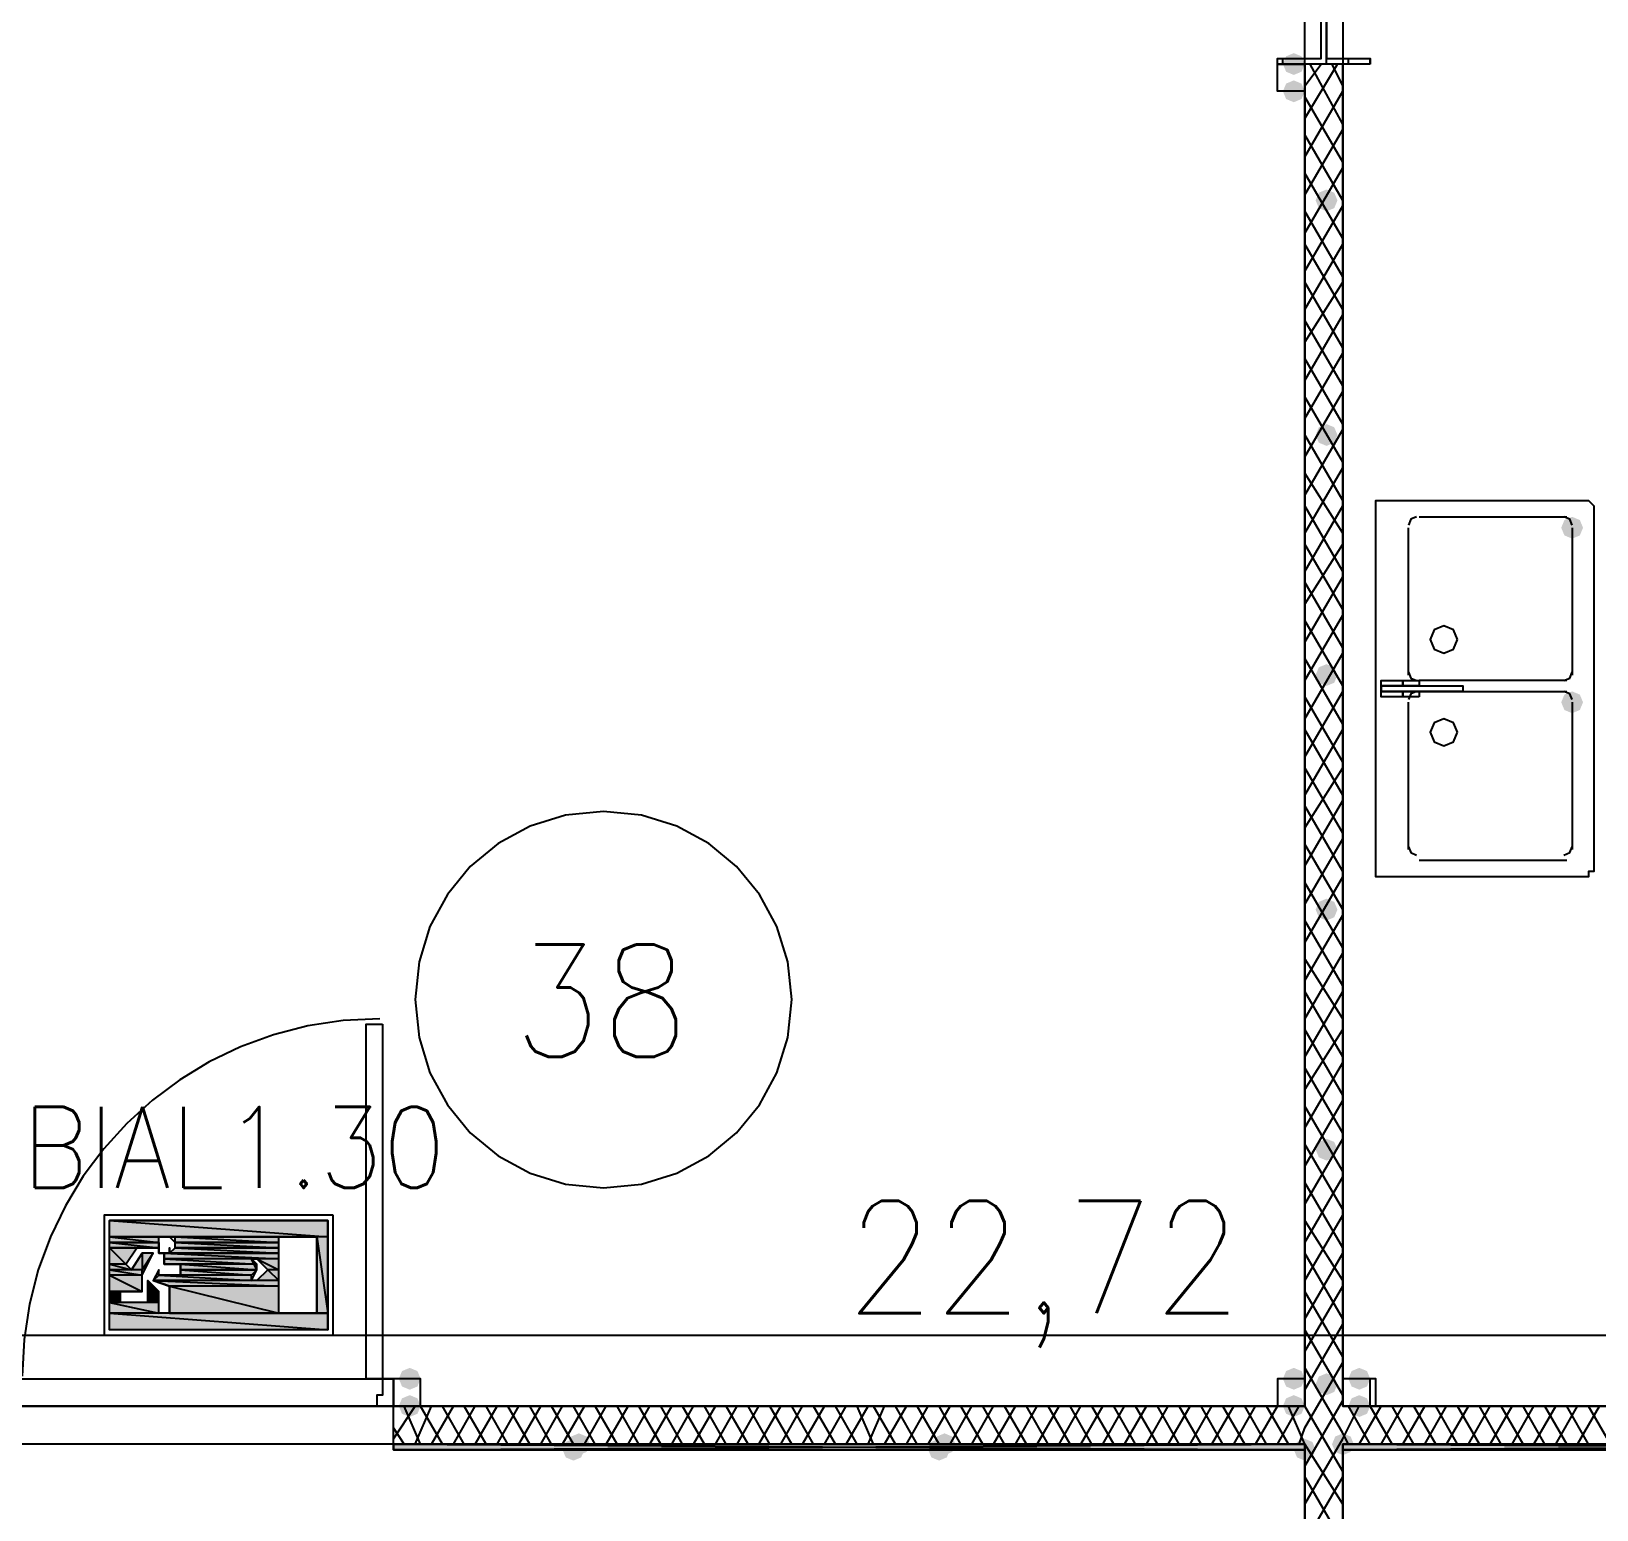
# Model space of a CAD drawing. Header units: millimetres. Extents: x 0 to 420, y 0 to 297.
# Drawn here: x 158.57 to 170.71, y 175.47 to 186.94 of the extents above; entities that cross this region are included whole.
import ezdxf

# ---------------------------------------------------------------- set-up
doc = ezdxf.new("R2010")
doc.units = ezdxf.units.MM
doc.layers.get('0').update_dxf_attribs({"linetype": 'CONTINUOUS'})
doc.styles.get("Standard").update_dxf_attribs({"font": 'STANDARD'})

msp = doc.modelspace()

# ---------------------------------------------------------------- hatches: boundary and pattern name
at = {"true_color": 0x000007}
for points in [[(168.444333, 186.69), (168.419463, 186.630204), (168.359667, 186.605333), (168.299871, 186.630204), (168.275, 186.69), (168.299871, 186.749796), (168.359667, 186.774667), (168.419462, 186.749796)], [(168.444333, 186.478333), (168.419463, 186.418537), (168.359667, 186.393667), (168.299871, 186.418537), (168.275, 186.478333), (168.299871, 186.538129), (168.359667, 186.563), (168.419462, 186.538129)], [(168.698333, 185.631667), (168.673463, 185.571871), (168.613667, 185.547), (168.553871, 185.571871), (168.529, 185.631667), (168.553871, 185.691462), (168.613667, 185.716333), (168.673462, 185.691463)], [(168.698333, 183.811333), (168.673463, 183.751537), (168.613667, 183.726667), (168.553871, 183.751537), (168.529, 183.811333), (168.553871, 183.871129), (168.613667, 183.896), (168.673462, 183.871129)], [(170.603333, 183.091667), (170.578463, 183.031871), (170.518667, 183.007), (170.458871, 183.031871), (170.434, 183.091667), (170.458871, 183.151462), (170.518667, 183.176333), (170.578462, 183.151463)], [(168.698333, 181.948667), (168.673463, 181.888871), (168.613667, 181.864), (168.553871, 181.888871), (168.529, 181.948667), (168.553871, 182.008462), (168.613667, 182.033333), (168.673462, 182.008463)], [(170.603333, 181.737), (170.578463, 181.677204), (170.518667, 181.652333), (170.458871, 181.677204), (170.434, 181.737), (170.458871, 181.796796), (170.518667, 181.821667), (170.578462, 181.796796)], [(168.698333, 180.128333), (168.673463, 180.068537), (168.613667, 180.043667), (168.553871, 180.068537), (168.529, 180.128333), (168.553871, 180.188129), (168.613667, 180.213), (168.673462, 180.188129)], [(168.698333, 178.265667), (168.673463, 178.205871), (168.613667, 178.181), (168.553871, 178.205871), (168.529, 178.265667), (168.553871, 178.325462), (168.613667, 178.350333), (168.673462, 178.325463)], [(161.586333, 176.487667), (161.561463, 176.427871), (161.501667, 176.403), (161.441871, 176.427871), (161.417, 176.487667), (161.441871, 176.547462), (161.501667, 176.572333), (161.561462, 176.547463)], [(168.444333, 176.487667), (168.419463, 176.427871), (168.359667, 176.403), (168.299871, 176.427871), (168.275, 176.487667), (168.299871, 176.547462), (168.359667, 176.572333), (168.419462, 176.547463)], [(168.952333, 176.487667), (168.927462, 176.427871), (168.867667, 176.403), (168.807871, 176.427871), (168.783, 176.487667), (168.807871, 176.547462), (168.867667, 176.572333), (168.927462, 176.547463)], [(168.698333, 176.445333), (168.673463, 176.385537), (168.613667, 176.360667), (168.553871, 176.385537), (168.529, 176.445333), (168.553871, 176.505129), (168.613667, 176.53), (168.673462, 176.505129)], [(161.586333, 176.276), (161.561463, 176.216204), (161.501667, 176.191333), (161.441871, 176.216204), (161.417, 176.276), (161.441871, 176.335796), (161.501667, 176.360667), (161.561462, 176.335796)], [(168.444333, 176.276), (168.419463, 176.216204), (168.359667, 176.191333), (168.299871, 176.216204), (168.275, 176.276), (168.299871, 176.335796), (168.359667, 176.360667), (168.419462, 176.335796)], [(168.952333, 176.276), (168.927462, 176.216204), (168.867667, 176.191333), (168.807871, 176.216204), (168.783, 176.276), (168.807871, 176.335796), (168.867667, 176.360667), (168.927462, 176.335796)]]:
    msp.add_hatch(color=0, dxfattribs=at).paths.add_polyline_path(points, flags=0)
at = {"true_color": 0x000052}
h = msp.add_hatch(color=0, dxfattribs=at)
h.paths.add_polyline_path([(160.866667, 177.715333), (159.173333, 177.715333), (160.866667, 177.588333)], flags=0)
h.paths.add_polyline_path([(159.173333, 177.715333), (160.866667, 177.588333), (159.173333, 177.588333)], flags=0)
h = msp.add_hatch(color=0, dxfattribs=at)
h.paths.add_polyline_path([(159.173333, 177.588333), (160.485667, 177.588333)], flags=0)
h.paths.add_polyline_path([(160.485667, 177.588333), (159.173333, 177.588333)], flags=0)
h = msp.add_hatch(color=0, dxfattribs=at)
h.paths.add_polyline_path([(159.554333, 177.588333), (159.173333, 177.588333)], flags=0)
h.paths.add_polyline_path([(159.554333, 177.588333), (159.173333, 177.588333), (159.596667, 177.588333)], flags=0)
h = msp.add_hatch(color=0, dxfattribs=at)
h.paths.add_polyline_path([(159.554333, 177.588333), (159.173333, 177.588333), (159.554333, 177.546)], flags=0)
h.paths.add_polyline_path([(159.173333, 177.588333), (159.554333, 177.546), (159.173333, 177.546)], flags=0)
h = msp.add_hatch(color=0, dxfattribs=at)
h.paths.add_polyline_path([(159.173333, 177.546), (159.554333, 177.546)], flags=0)
h.paths.add_polyline_path([(159.554333, 177.546), (159.173333, 177.546)], flags=0)
h = msp.add_hatch(color=0, dxfattribs=at)
h.paths.add_polyline_path([(159.173333, 177.546), (159.554333, 177.546)], flags=0)
h.paths.add_polyline_path([(159.554333, 177.546), (159.173333, 177.546)], flags=0)
h = msp.add_hatch(color=0, dxfattribs=at)
h.paths.add_polyline_path([(159.554333, 177.546), (159.173333, 177.546), (159.554333, 177.503667)], flags=0)
h.paths.add_polyline_path([(159.173333, 177.546), (159.554333, 177.503667), (159.173333, 177.503667)], flags=0)
for points in [[(159.596667, 177.588333), (159.554333, 177.588333)], [(159.554333, 177.546), (159.554333, 177.503667)], [(159.554333, 177.461333), (159.596667, 177.461333)], [(159.596667, 177.461333), (159.639, 177.461333)], [(159.469667, 177.249667), (159.512, 177.207333), (159.469667, 177.207333)]]:
    msp.add_hatch(color=0, dxfattribs=at).paths.add_polyline_path(points, flags=0)
h = msp.add_hatch(color=0, dxfattribs=at)
h.paths.add_polyline_path([(159.596667, 177.588333), (160.485667, 177.588333)], flags=0)
h.paths.add_polyline_path([(160.485667, 177.588333), (159.596667, 177.588333)], flags=0)
h = msp.add_hatch(color=0, dxfattribs=at)
h.paths.add_polyline_path([(160.485667, 177.588333), (159.596667, 177.588333)], flags=0)
h.paths.add_polyline_path([(159.596667, 177.588333), (160.485667, 177.588333), (159.639, 177.588333)], flags=0)
h.paths.add_polyline_path([(160.485667, 177.588333), (159.639, 177.588333)], flags=0)
h.paths.add_polyline_path([(159.639, 177.588333), (160.485667, 177.588333)], flags=0)
h = msp.add_hatch(color=0, dxfattribs=at)
h.paths.add_polyline_path([(160.485667, 177.588333), (159.681333, 177.588333), (160.485667, 177.546)], flags=0)
h.paths.add_polyline_path([(159.681333, 177.588333), (160.485667, 177.546), (159.681333, 177.546)], flags=0)
h = msp.add_hatch(color=0, dxfattribs=at)
h.paths.add_polyline_path([(159.681333, 177.546), (160.485667, 177.546)], flags=0)
h.paths.add_polyline_path([(160.485667, 177.546), (159.681333, 177.546)], flags=0)
h = msp.add_hatch(color=0, dxfattribs=at)
h.paths.add_polyline_path([(159.681333, 177.546), (160.485667, 177.546)], flags=0)
h.paths.add_polyline_path([(160.485667, 177.546), (159.681333, 177.546)], flags=0)
h = msp.add_hatch(color=0, dxfattribs=at)
h.paths.add_polyline_path([(159.681333, 177.546), (160.485667, 177.546)], flags=0)
h.paths.add_polyline_path([(160.485667, 177.546), (159.681333, 177.546)], flags=0)
h = msp.add_hatch(color=0, dxfattribs=at)
h.paths.add_polyline_path([(160.485667, 177.546), (159.681333, 177.546), (160.485667, 177.503667)], flags=0)
h.paths.add_polyline_path([(159.681333, 177.546), (160.485667, 177.503667), (159.681333, 177.503667)], flags=0)
h = msp.add_hatch(color=0, dxfattribs=at)
h.paths.add_polyline_path([(160.866667, 177.588333), (160.782, 177.588333), (160.866667, 176.995667)], flags=0)
h.paths.add_polyline_path([(160.782, 177.588333), (160.866667, 176.995667), (160.782, 176.995667)], flags=0)
h = msp.add_hatch(color=0, dxfattribs=at)
h.paths.add_polyline_path([(159.173333, 177.503667), (159.554333, 177.503667)], flags=0)
h.paths.add_polyline_path([(159.554333, 177.503667), (159.173333, 177.503667)], flags=0)
h = msp.add_hatch(color=0, dxfattribs=at)
h.paths.add_polyline_path([(159.385, 177.503667), (159.173333, 177.503667), (159.300333, 177.376667)], flags=0)
h.paths.add_polyline_path([(159.173333, 177.503667), (159.300333, 177.376667), (159.173333, 177.376667)], flags=0)
h = msp.add_hatch(color=0, dxfattribs=at)
h.paths.add_polyline_path([(159.512, 177.461333), (159.427333, 177.461333), (159.427333, 177.334333)], flags=0)
h.paths.add_polyline_path([(159.427333, 177.461333), (159.427333, 177.334333), (159.342667, 177.334333)], flags=0)
h = msp.add_hatch(color=0, dxfattribs=at)
h.paths.add_polyline_path([(159.554333, 177.503667), (159.554333, 177.461333)], flags=0)
h.paths.add_polyline_path([(159.554333, 177.461333), (159.554333, 177.503667)], flags=0)
h.paths.add_polyline_path([(159.554333, 177.461333), (159.554333, 177.503667)], flags=0)
h.paths.add_polyline_path([(159.554333, 177.503667), (159.554333, 177.461333)], flags=0)
h = msp.add_hatch(color=0, dxfattribs=at)
h.paths.add_polyline_path([(159.554333, 177.461333), (159.596667, 177.461333)], flags=0)
h.paths.add_polyline_path([(159.596667, 177.461333), (159.554333, 177.461333)], flags=0)
h = msp.add_hatch(color=0, dxfattribs=at)
h.paths.add_polyline_path([(159.554333, 177.461333), (160.485667, 177.461333)], flags=0)
h.paths.add_polyline_path([(160.485667, 177.461333), (159.554333, 177.461333)], flags=0)
h = msp.add_hatch(color=0, dxfattribs=at)
h.paths.add_polyline_path([(160.485667, 177.461333), (159.596667, 177.461333), (160.485667, 177.419)], flags=0)
h.paths.add_polyline_path([(159.596667, 177.461333), (160.485667, 177.419), (159.596667, 177.419)], flags=0)
h = msp.add_hatch(color=0, dxfattribs=at)
h.paths.add_polyline_path([(160.274, 177.419), (159.596667, 177.419), (160.316333, 177.376667)], flags=0)
h.paths.add_polyline_path([(159.596667, 177.419), (160.316333, 177.376667), (159.596667, 177.376667)], flags=0)
h = msp.add_hatch(color=0, dxfattribs=at)
h.paths.add_polyline_path([(160.485667, 177.503667), (159.681333, 177.503667), (160.485667, 177.461333)], flags=0)
h.paths.add_polyline_path([(159.681333, 177.503667), (160.485667, 177.461333), (159.639, 177.461333)], flags=0)
h = msp.add_hatch(color=0, dxfattribs=at)
h.paths.add_polyline_path([(159.639, 177.503667), (159.639, 177.461333)], flags=0)
h.paths.add_polyline_path([(159.639, 177.461333), (159.639, 177.503667)], flags=0)
h = msp.add_hatch(color=0, dxfattribs=at)
h.paths.add_polyline_path([(159.639, 177.461333), (160.485667, 177.461333)], flags=0)
h.paths.add_polyline_path([(160.485667, 177.461333), (159.639, 177.461333)], flags=0)
h = msp.add_hatch(color=0, dxfattribs=at)
h.paths.add_polyline_path([(159.639, 177.461333), (160.485667, 177.461333)], flags=0)
h.paths.add_polyline_path([(160.485667, 177.461333), (159.639, 177.461333)], flags=0)
h = msp.add_hatch(color=0, dxfattribs=at)
h.paths.add_polyline_path([(159.639, 177.461333), (160.485667, 177.461333)], flags=0)
h.paths.add_polyline_path([(160.485667, 177.461333), (159.639, 177.461333)], flags=0)
h = msp.add_hatch(color=0, dxfattribs=at)
h.paths.add_polyline_path([(159.639, 177.461333), (160.485667, 177.461333)], flags=0)
h.paths.add_polyline_path([(160.485667, 177.461333), (159.639, 177.461333)], flags=0)
h = msp.add_hatch(color=0, dxfattribs=at)
h.paths.add_polyline_path([(159.681333, 177.503667), (160.485667, 177.503667)], flags=0)
h.paths.add_polyline_path([(160.485667, 177.503667), (159.681333, 177.503667)], flags=0)
h = msp.add_hatch(color=0, dxfattribs=at)
h.paths.add_polyline_path([(159.681333, 177.503667), (160.485667, 177.503667)], flags=0)
h.paths.add_polyline_path([(160.485667, 177.503667), (159.681333, 177.503667)], flags=0)
h = msp.add_hatch(color=0, dxfattribs=at)
h.paths.add_polyline_path([(159.681333, 177.503667), (160.485667, 177.503667)], flags=0)
h.paths.add_polyline_path([(160.485667, 177.503667), (159.681333, 177.503667)], flags=0)
h = msp.add_hatch(color=0, dxfattribs=at)
h.paths.add_polyline_path([(159.681333, 177.503667), (160.485667, 177.503667)], flags=0)
h.paths.add_polyline_path([(160.485667, 177.503667), (159.681333, 177.503667)], flags=0)
h = msp.add_hatch(color=0, dxfattribs=at)
h.paths.add_polyline_path([(159.681333, 177.503667), (160.485667, 177.503667)], flags=0)
h.paths.add_polyline_path([(160.485667, 177.503667), (159.681333, 177.503667)], flags=0)
h = msp.add_hatch(color=0, dxfattribs=at)
h.paths.add_polyline_path([(160.485667, 177.419), (160.316333, 177.419), (160.485667, 177.334333)], flags=0)
h.paths.add_polyline_path([(160.316333, 177.419), (160.485667, 177.334333), (160.401, 177.334333)], flags=0)
h = msp.add_hatch(color=0, dxfattribs=at)
h.paths.add_polyline_path([(159.300333, 177.376667), (159.173333, 177.376667), (159.342667, 177.334333)], flags=0)
h.paths.add_polyline_path([(159.173333, 177.376667), (159.342667, 177.334333), (159.173333, 177.334333)], flags=0)
h = msp.add_hatch(color=0, dxfattribs=at)
h.paths.add_polyline_path([(159.427333, 177.334333), (159.173333, 177.334333), (159.427333, 177.292)], flags=0)
h.paths.add_polyline_path([(159.173333, 177.334333), (159.427333, 177.292), (159.173333, 177.292)], flags=0)
h = msp.add_hatch(color=0, dxfattribs=at)
h.paths.add_polyline_path([(159.427333, 177.292), (159.173333, 177.292), (159.427333, 177.165)], flags=0)
h.paths.add_polyline_path([(159.173333, 177.292), (159.427333, 177.165), (159.173333, 177.165)], flags=0)
h = msp.add_hatch(color=0, dxfattribs=at)
h.paths.add_polyline_path([(160.274, 177.292), (159.554333, 177.292), (160.274, 177.249667)], flags=0)
h.paths.add_polyline_path([(159.554333, 177.292), (160.274, 177.249667), (159.512, 177.249667)], flags=0)
h = msp.add_hatch(color=0, dxfattribs=at)
h.paths.add_polyline_path([(160.316333, 177.376667), (159.723667, 177.376667), (160.316333, 177.334333)], flags=0)
h.paths.add_polyline_path([(159.723667, 177.376667), (160.316333, 177.334333), (159.723667, 177.334333)], flags=0)
h = msp.add_hatch(color=0, dxfattribs=at)
h.paths.add_polyline_path([(159.723667, 177.334333), (159.808333, 177.334333)], flags=0)
h.paths.add_polyline_path([(159.808333, 177.334333), (159.723667, 177.334333)], flags=0)
h = msp.add_hatch(color=0, dxfattribs=at)
h.paths.add_polyline_path([(160.316333, 177.334333), (159.723667, 177.334333), (160.274, 177.292)], flags=0)
h.paths.add_polyline_path([(159.723667, 177.334333), (160.274, 177.292), (159.723667, 177.292)], flags=0)
h = msp.add_hatch(color=0, dxfattribs=at)
h.paths.add_polyline_path([(160.485667, 177.334333), (160.401, 177.334333), (160.485667, 177.249667)], flags=0)
h.paths.add_polyline_path([(160.401, 177.334333), (160.485667, 177.249667), (160.316333, 177.249667)], flags=0)
h = msp.add_hatch(color=0, dxfattribs=at)
h.paths.add_polyline_path([(159.512, 177.207333), (159.469667, 177.207333), (159.554333, 177.165)], flags=0)
h.paths.add_polyline_path([(159.469667, 177.207333), (159.554333, 177.165), (159.469667, 177.165)], flags=0)
h = msp.add_hatch(color=0, dxfattribs=at)
h.paths.add_polyline_path([(160.485667, 177.249667), (159.512, 177.249667), (160.485667, 177.207333)], flags=0)
h.paths.add_polyline_path([(159.512, 177.249667), (160.485667, 177.207333), (159.639, 177.207333)], flags=0)
h = msp.add_hatch(color=0, dxfattribs=at)
h.paths.add_polyline_path([(160.485667, 177.207333), (159.639, 177.207333), (160.485667, 176.995667)], flags=0)
h.paths.add_polyline_path([(159.639, 177.207333), (160.485667, 176.995667), (159.639, 176.995667)], flags=0)
h = msp.add_hatch(color=0, dxfattribs=at)
h.paths.add_polyline_path([(159.258, 177.165), (159.173333, 177.165), (159.258, 177.080333)], flags=0)
h.paths.add_polyline_path([(159.173333, 177.165), (159.258, 177.080333), (159.173333, 177.080333)], flags=0)
h = msp.add_hatch(color=0, dxfattribs=at)
h.paths.add_polyline_path([(159.554333, 177.080333), (159.173333, 177.080333), (159.554333, 176.995667)], flags=0)
h.paths.add_polyline_path([(159.173333, 177.080333), (159.554333, 176.995667), (159.173333, 176.995667)], flags=0)
h = msp.add_hatch(color=0, dxfattribs=at)
h.paths.add_polyline_path([(159.554333, 177.165), (159.469667, 177.165), (159.554333, 177.080333)], flags=0)
h.paths.add_polyline_path([(159.469667, 177.165), (159.554333, 177.080333), (159.469667, 177.080333)], flags=0)
h = msp.add_hatch(color=0, dxfattribs=at)
h.paths.add_polyline_path([(160.866667, 176.995667), (159.173333, 176.995667), (160.866667, 176.868667)], flags=0)
h.paths.add_polyline_path([(159.173333, 176.995667), (160.866667, 176.868667), (159.173333, 176.868667)], flags=0)
h = msp.add_hatch(color=0, dxfattribs=at)
h.paths.add_polyline_path([(159.639, 176.995667), (160.866667, 176.995667)], flags=0)
h.paths.add_polyline_path([(160.866667, 176.995667), (159.639, 176.995667)], flags=0)
at = {"true_color": 0x000007}
h = msp.add_hatch(color=0, dxfattribs=at)
h.paths.add_polyline_path([(168.444333, 175.979667), (161.374667, 175.979667), (168.444333, 175.937333)], flags=0)
h.paths.add_polyline_path([(161.374667, 175.979667), (168.444333, 175.937333), (161.374667, 175.937333)], flags=0)
at = {"true_color": 0x0000fe}
for points in [[(162.856333, 175.937333), (162.831463, 175.877537), (162.771667, 175.852667), (162.711871, 175.877537), (162.687, 175.937333), (162.711871, 175.997129), (162.771667, 176.022), (162.831462, 175.997129)], [(162.898667, 175.979667), (162.873796, 175.919871), (162.814, 175.895), (162.754204, 175.919871), (162.729333, 175.979667), (162.754204, 176.039462), (162.814, 176.064333), (162.873796, 176.039463)], [(165.692667, 175.937333), (165.667796, 175.877537), (165.608, 175.852667), (165.548204, 175.877537), (165.523333, 175.937333), (165.548204, 175.997129), (165.608, 176.022), (165.667796, 175.997129)], [(165.735, 175.979667), (165.710129, 175.919871), (165.650333, 175.895), (165.590537, 175.919871), (165.565667, 175.979667), (165.590537, 176.039462), (165.650333, 176.064333), (165.710129, 176.039463)], [(168.529, 175.937333), (168.504129, 175.877537), (168.444333, 175.852667), (168.384537, 175.877537), (168.359667, 175.937333), (168.384537, 175.997129), (168.444333, 176.022), (168.504129, 175.997129)], [(168.529, 175.937333), (168.504129, 175.877537), (168.444333, 175.852667), (168.384537, 175.877537), (168.359667, 175.937333), (168.384537, 175.997129), (168.444333, 176.022), (168.504129, 175.997129)], [(168.825333, 175.979667), (168.800463, 175.919871), (168.740667, 175.895), (168.680871, 175.919871), (168.656, 175.979667), (168.680871, 176.039462), (168.740667, 176.064333), (168.800462, 176.039463)]]:
    msp.add_hatch(color=0, dxfattribs=at).paths.add_polyline_path(points, flags=0)
at = {"true_color": 0x000007}
h = msp.add_hatch(color=0, dxfattribs=at)
h.paths.add_polyline_path([(175.852667, 175.979667), (168.740667, 175.979667), (175.852667, 175.937333)], flags=0)
h.paths.add_polyline_path([(168.740667, 175.979667), (175.852667, 175.937333), (168.740667, 175.937333)], flags=0)

# ---------------------------------------------------------------- linework, layer by layer
at = {"color": 0, "true_color": 0x000007}
for points in [[(151.341667, 176.276), (168.444333, 176.276), (168.444333, 187.409667), (151.341667, 187.409667)], [(168.952333, 186.69), (168.232667, 186.69), (168.232667, 186.732333), (168.571333, 186.732333), (168.571333, 187.409667), (168.232667, 187.409667), (168.952333, 187.409667), (168.613667, 187.409667), (168.613667, 186.732333), (168.952333, 186.732333)], [(168.740667, 187.409667), (168.740667, 176.276), (185.843333, 176.276), (185.843333, 187.409667)], [(168.444333, 186.478333), (168.232667, 186.478333), (168.232667, 186.69), (168.444333, 186.69), (168.444333, 186.478333), (168.232667, 186.478333), (168.232667, 186.69), (168.444333, 186.69)], [(170.688, 183.261), (170.688, 180.424667), (170.645667, 180.424667), (170.645667, 180.382333), (170.603333, 180.382333), (169.037, 180.382333), (168.994667, 180.382333), (168.994667, 180.424667), (168.994667, 183.261), (168.994667, 183.303333), (169.037, 183.303333), (170.603333, 183.303333), (170.645667, 183.303333)], [(169.629667, 182.223833), (169.598669, 182.298669), (169.523833, 182.329667), (169.448998, 182.298669), (169.418, 182.223833), (169.448998, 182.148998), (169.523833, 182.118), (169.598669, 182.148998)], [(169.206333, 181.906333), (169.206333, 181.864), (169.079333, 181.864), (169.037, 181.864), (169.037, 181.821667), (169.079333, 181.821667), (169.206333, 181.821667), (169.206333, 181.779333), (169.037, 181.779333), (169.037, 181.906333)], [(169.333333, 181.906333), (169.333333, 181.864), (169.206333, 181.864), (169.206333, 181.906333)], [(169.629667, 181.864), (169.672, 181.864), (169.672, 181.821667), (169.629667, 181.821667), (169.079333, 181.821667), (169.037, 181.821667), (169.037, 181.864), (169.079333, 181.864)], [(169.333333, 181.779333), (169.206333, 181.779333), (169.206333, 181.821667), (169.333333, 181.821667)], [(169.629667, 181.504167), (169.598669, 181.579002), (169.523833, 181.61), (169.448998, 181.579002), (169.418, 181.504167), (169.448998, 181.429331), (169.523833, 181.398333), (169.598669, 181.429331)], [(161.29, 179.239333), (161.29, 176.487667), (161.163, 176.487667), (161.163, 179.239333)], [(161.374667, 176.276), (161.374667, 176.487667), (161.29, 176.487667), (161.29, 176.360667), (161.247667, 176.360667), (161.247667, 176.276)], [(161.374667, 176.276), (161.586333, 176.276), (161.586333, 176.487667), (161.374667, 176.487667), (161.374667, 176.276), (161.586333, 176.276), (161.586333, 176.487667), (161.374667, 176.487667)], [(168.232667, 176.276), (168.444333, 176.276), (168.444333, 176.487667), (168.232667, 176.487667), (168.232667, 176.276), (168.444333, 176.276), (168.444333, 176.487667), (168.232667, 176.487667)], [(168.740667, 176.276), (168.952333, 176.276), (168.952333, 176.487667), (168.740667, 176.487667), (168.740667, 176.276), (168.994667, 176.276), (168.994667, 176.487667), (168.740667, 176.487667)], [(168.444333, 175.979667), (161.374667, 175.979667), (168.444333, 175.937333)], [(161.374667, 175.979667), (168.444333, 175.937333), (161.374667, 175.937333)], [(161.374667, 175.937333), (168.444333, 175.937333), (168.444333, 175.979667), (161.374667, 175.979667)], [(161.374667, 175.937333), (168.444333, 175.937333), (168.444333, 175.979667), (161.374667, 175.979667)], [(175.852667, 175.979667), (168.740667, 175.979667), (175.852667, 175.937333)], [(168.740667, 175.979667), (175.852667, 175.937333), (168.740667, 175.937333)], [(175.852667, 175.979667), (175.852667, 175.937333), (168.740667, 175.937333), (168.740667, 175.979667), (175.852667, 175.979667), (168.740667, 175.979667), (168.740667, 175.937333), (175.852667, 175.937333)]]:
    msp.add_lwpolyline(points, close=True, dxfattribs=at)
for points in [[(168.613667, 186.69), (168.613667, 187.409667)], [(168.275, 186.69), (168.275, 186.732333)], [(168.444333, 186.69), (168.444333, 186.732333)], [(168.444333, 186.520667), (168.571333, 186.69)], [(168.444333, 186.266667), (168.698333, 186.69)], [(168.740667, 176.276), (168.740667, 186.69), (168.444333, 186.69), (168.444333, 176.276)], [(168.740667, 186.224333), (168.486667, 186.69)], [(168.740667, 186.520667), (168.656, 186.69)], [(168.783, 186.69), (168.783, 186.732333)], [(168.952333, 186.69), (168.952333, 186.732333)], [(168.444333, 185.970333), (168.740667, 186.478333)], [(168.740667, 185.928), (168.444333, 186.436)], [(168.444333, 185.674), (168.740667, 186.182)], [(168.740667, 185.631667), (168.444333, 186.139667)], [(168.444333, 185.377667), (168.740667, 185.885667)], [(168.740667, 185.335333), (168.444333, 185.843333)], [(168.444333, 185.081333), (168.740667, 185.589333)], [(168.740667, 185.039), (168.444333, 185.547)], [(168.444333, 184.785), (168.740667, 185.293)], [(168.740667, 184.785), (168.444333, 185.293)], [(168.444333, 184.531), (168.740667, 184.996667)], [(168.740667, 184.488667), (168.444333, 184.996667)], [(168.444333, 184.234667), (168.740667, 184.742667)], [(168.740667, 184.192333), (168.444333, 184.700333)], [(168.444333, 183.938333), (168.740667, 184.446333)], [(168.740667, 183.896), (168.444333, 184.404)], [(168.444333, 183.642), (168.740667, 184.15)], [(168.740667, 183.599667), (168.444333, 184.107667)], [(168.444333, 183.345667), (168.740667, 183.853667)], [(168.740667, 183.303333), (168.444333, 183.811333)], [(168.444333, 183.049333), (168.740667, 183.557333)], [(168.740667, 183.049333), (168.444333, 183.515)], [(168.444333, 182.753), (168.740667, 183.261)], [(168.740667, 182.753), (168.444333, 183.261)], [(169.312167, 183.176333), (169.267265, 183.157735), (169.248667, 183.112833)], [(169.333333, 183.176333), (170.476333, 183.176333)], [(170.518667, 183.112833), (170.500068, 183.157735), (170.455167, 183.176333)], [(169.248667, 181.948667), (169.248667, 183.091667)], [(170.518667, 183.091667), (170.518667, 181.948667)], [(168.444333, 182.499), (168.740667, 182.964667)], [(168.740667, 182.456667), (168.444333, 182.964667)], [(168.444333, 182.202667), (168.740667, 182.710667)], [(168.740667, 182.160333), (168.444333, 182.668333)], [(168.444333, 181.906333), (168.740667, 182.414333)], [(168.740667, 181.864), (168.444333, 182.372)], [(168.444333, 181.61), (168.740667, 182.118)], [(168.740667, 181.567667), (168.444333, 182.075667)], [(169.248667, 181.969833), (169.267265, 181.924932), (169.312167, 181.906333)], [(170.476333, 181.906333), (169.333333, 181.906333)], [(170.455167, 181.906333), (170.500068, 181.924932), (170.518667, 181.969833)], [(168.444333, 181.313667), (168.740667, 181.821667)], [(169.312167, 181.821667), (169.267265, 181.803068), (169.248667, 181.758167)], [(169.333333, 181.821667), (170.476333, 181.821667)], [(170.518667, 181.758167), (170.500068, 181.803068), (170.455167, 181.821667)], [(168.740667, 181.271333), (168.444333, 181.779333)], [(169.248667, 180.594), (169.248667, 181.737)], [(170.518667, 181.737), (170.518667, 180.594)], [(168.444333, 181.017333), (168.740667, 181.525333)], [(168.740667, 181.017333), (168.444333, 181.525333)], [(168.444333, 180.763333), (168.740667, 181.229)], [(168.740667, 180.721), (168.444333, 181.229)], [(168.444333, 180.467), (168.740667, 180.975)], [(168.740667, 180.424667), (168.444333, 180.932667)], [(164.465, 179.429833), (164.435328, 179.724175), (164.350227, 179.998326), (164.21557, 180.246413), (164.03723, 180.462563), (163.82108, 180.640903), (163.572993, 180.77556), (163.298842, 180.860661), (163.0045, 180.890333), (162.710158, 180.860661), (162.436007, 180.77556), (162.18792, 180.640903), (161.97177, 180.462563), (161.79343, 180.246413), (161.658773, 179.998326), (161.573672, 179.724175), (161.544, 179.429833)], [(168.444333, 180.170667), (168.740667, 180.678667)], [(168.740667, 180.128333), (168.444333, 180.636333)], [(169.248667, 180.615167), (169.267265, 180.570265), (169.312167, 180.551667)], [(170.455167, 180.551667), (170.500068, 180.570265), (170.518667, 180.615167)], [(170.476333, 180.509333), (169.333333, 180.509333)], [(168.444333, 179.874333), (168.740667, 180.382333)], [(168.740667, 179.832), (168.444333, 180.34)], [(168.444333, 179.578), (168.740667, 180.086)], [(168.740667, 179.535667), (168.444333, 180.043667)], [(168.444333, 179.281667), (168.740667, 179.789667)], [(168.740667, 179.281667), (168.444333, 179.747333)], [(168.444333, 178.985333), (168.740667, 179.493333)], [(168.740667, 178.985333), (168.444333, 179.493333)], [(161.544, 179.429833), (161.573672, 179.135492), (161.658773, 178.861341), (161.79343, 178.613254), (161.97177, 178.397104), (162.18792, 178.218764), (162.436007, 178.084107), (162.710158, 177.999005), (163.0045, 177.969333), (163.298842, 177.999005), (163.572993, 178.084107), (163.82108, 178.218764), (164.03723, 178.397104), (164.21557, 178.613254), (164.350227, 178.861341), (164.435328, 179.135492), (164.465, 179.429833)], [(161.268833, 179.281667), (160.985327, 179.267351), (160.710011, 179.225333), (160.444278, 179.157006), (160.189521, 179.063764), (159.947136, 178.947001), (159.718516, 178.80811), (159.505054, 178.648486), (159.308144, 178.469523), (159.12918, 178.272613), (158.969556, 178.059151), (158.830666, 177.83053), (158.713903, 177.588145), (158.620661, 177.333389), (158.552334, 177.067656), (158.510316, 176.792339), (158.496, 176.508833)], [(168.444333, 178.731333), (168.740667, 179.197)], [(168.740667, 178.689), (168.444333, 179.197)], [(168.444333, 178.435), (168.740667, 178.943)], [(168.740667, 178.392667), (168.444333, 178.900667)], [(168.444333, 178.138667), (168.740667, 178.646667)], [(168.740667, 178.096333), (168.444333, 178.604333)], [(168.444333, 177.842333), (168.740667, 178.350333)], [(168.740667, 177.8), (168.444333, 178.308)], [(168.444333, 177.546), (168.740667, 178.054)], [(168.740667, 177.503667), (168.444333, 178.011667)], [(168.444333, 177.249667), (168.740667, 177.757667)], [(168.740667, 177.249667), (168.444333, 177.715333)], [(168.444333, 176.953333), (168.740667, 177.461333)], [(168.740667, 176.953333), (168.444333, 177.461333)], [(168.444333, 176.699333), (168.740667, 177.207333)], [(168.740667, 176.657), (168.444333, 177.165)], [(164.930667, 176.826333), (167.936333, 176.826333)], [(168.444333, 176.403), (168.740667, 176.911)], [(168.740667, 176.360667), (168.444333, 176.868667)], [(168.444333, 176.106667), (168.740667, 176.614667)], [(168.740667, 176.064333), (168.444333, 176.572333)], [(158.453667, 176.403), (158.453667, 176.487667), (159.893, 176.487667)], [(159.893, 176.487667), (161.374667, 176.487667), (161.374667, 176.403)], [(159.893, 176.276), (158.453667, 176.276), (158.453667, 176.403)], [(161.374667, 176.403), (161.374667, 176.276), (159.893, 176.276)], [(168.444333, 175.810333), (168.740667, 176.318333)], [(161.374667, 176.022), (161.544, 176.276)], [(161.374667, 175.979667), (161.374667, 176.276)], [(161.374667, 175.979667), (161.374667, 176.276)], [(168.444333, 176.276), (161.374667, 176.276)], [(161.586333, 175.979667), (161.459333, 176.276)], [(161.544, 175.979667), (161.671, 176.276)], [(161.755667, 175.979667), (161.586333, 176.276)], [(161.671, 175.979667), (161.840333, 176.276)], [(161.925, 175.979667), (161.755667, 176.276)], [(161.840333, 175.979667), (162.009667, 176.276)], [(162.094333, 175.979667), (161.925, 176.276)], [(162.009667, 175.979667), (162.179, 176.276)], [(162.263667, 175.979667), (162.094333, 176.276)], [(162.179, 175.979667), (162.348333, 176.276)], [(162.433, 175.979667), (162.263667, 176.276)], [(162.348333, 175.979667), (162.517667, 176.276)], [(162.602333, 175.979667), (162.433, 176.276)], [(162.517667, 175.979667), (162.687, 176.276)], [(162.771667, 175.979667), (162.602333, 176.276)], [(162.687, 175.979667), (162.856333, 176.276)], [(162.941, 175.979667), (162.771667, 176.276)], [(162.856333, 175.979667), (163.025667, 176.276)], [(163.110333, 175.979667), (162.941, 176.276)], [(163.025667, 175.979667), (163.195, 176.276)], [(163.279667, 175.979667), (163.110333, 176.276)], [(163.195, 175.979667), (163.364333, 176.276)], [(163.449, 175.979667), (163.279667, 176.276)], [(163.364333, 175.979667), (163.533667, 176.276)], [(163.618333, 175.979667), (163.449, 176.276)], [(163.533667, 175.979667), (163.703, 176.276)], [(163.787667, 175.979667), (163.618333, 176.276)], [(163.703, 175.979667), (163.872333, 176.276)], [(163.957, 175.979667), (163.787667, 176.276)], [(163.872333, 175.979667), (164.041667, 176.276)], [(164.126333, 175.979667), (163.957, 176.276)], [(164.041667, 175.979667), (164.211, 176.276)], [(164.295667, 175.979667), (164.126333, 176.276)], [(164.211, 175.979667), (164.380333, 176.276)], [(164.465, 175.979667), (164.295667, 176.276)], [(164.380333, 175.979667), (164.549667, 176.276)], [(164.634333, 175.979667), (164.465, 176.276)], [(164.549667, 175.979667), (164.719, 176.276)], [(164.803667, 175.979667), (164.634333, 176.276)], [(164.719, 175.979667), (164.888333, 176.276)], [(164.973, 175.979667), (164.803667, 176.276)], [(164.888333, 175.979667), (165.057667, 176.276)], [(165.1, 175.979667), (164.973, 176.276)], [(165.057667, 175.979667), (165.184667, 176.276)], [(165.269333, 175.979667), (165.1, 176.276)], [(165.184667, 175.979667), (165.354, 176.276)], [(165.438667, 175.979667), (165.269333, 176.276)], [(165.354, 175.979667), (165.523333, 176.276)], [(165.608, 175.979667), (165.438667, 176.276)], [(165.523333, 175.979667), (165.692667, 176.276)], [(165.777333, 175.979667), (165.608, 176.276)], [(165.692667, 175.979667), (165.862, 176.276)], [(165.946667, 175.979667), (165.777333, 176.276)], [(165.862, 175.979667), (166.031333, 176.276)], [(166.116, 175.979667), (165.946667, 176.276)], [(166.031333, 175.979667), (166.200667, 176.276)], [(166.285333, 175.979667), (166.116, 176.276)], [(166.200667, 175.979667), (166.37, 176.276)], [(166.454667, 175.979667), (166.285333, 176.276)], [(166.37, 175.979667), (166.539333, 176.276)], [(166.624, 175.979667), (166.454667, 176.276)], [(166.539333, 175.979667), (166.708667, 176.276)], [(166.793333, 175.979667), (166.624, 176.276)], [(166.708667, 175.979667), (166.878, 176.276)], [(166.962667, 175.979667), (166.793333, 176.276)], [(166.878, 175.979667), (167.047333, 176.276)], [(167.132, 175.979667), (166.962667, 176.276)], [(167.047333, 175.979667), (167.216667, 176.276)], [(167.301333, 175.979667), (167.132, 176.276)], [(167.216667, 175.979667), (167.386, 176.276)], [(167.470667, 175.979667), (167.301333, 176.276)], [(167.386, 175.979667), (167.555333, 176.276)], [(167.64, 175.979667), (167.470667, 176.276)], [(167.555333, 175.979667), (167.724667, 176.276)], [(167.809333, 175.979667), (167.64, 176.276)], [(167.724667, 175.979667), (167.894, 176.276)], [(167.978667, 175.979667), (167.809333, 176.276)], [(167.894, 175.979667), (168.063333, 176.276)], [(168.148, 175.979667), (167.978667, 176.276)], [(168.063333, 175.979667), (168.232667, 176.276)], [(168.317333, 175.979667), (168.148, 176.276)], [(168.232667, 175.979667), (168.402, 176.276)], [(168.444333, 175.979667), (168.317333, 176.276)], [(168.740667, 175.768), (168.444333, 176.276)], [(168.740667, 176.022), (168.867667, 176.276)], [(175.852667, 176.276), (168.740667, 176.276)], [(168.952333, 175.979667), (168.783, 176.276)], [(168.867667, 175.979667), (169.037, 176.276)], [(169.121667, 175.979667), (168.952333, 176.276)], [(169.037, 175.979667), (169.206333, 176.276)], [(169.291, 175.979667), (169.121667, 176.276)], [(169.206333, 175.979667), (169.375667, 176.276)], [(169.460333, 175.979667), (169.291, 176.276)], [(169.375667, 175.979667), (169.545, 176.276)], [(169.629667, 175.979667), (169.460333, 176.276)], [(169.545, 175.979667), (169.714333, 176.276)], [(169.799, 175.979667), (169.629667, 176.276)], [(169.714333, 175.979667), (169.883667, 176.276)], [(169.968333, 175.979667), (169.799, 176.276)], [(169.883667, 175.979667), (170.053, 176.276)], [(170.137667, 175.979667), (169.968333, 176.276)], [(170.053, 175.979667), (170.222333, 176.276)], [(170.307, 175.979667), (170.137667, 176.276)], [(170.222333, 175.979667), (170.391667, 176.276)], [(170.476333, 175.979667), (170.307, 176.276)], [(170.391667, 175.979667), (170.561, 176.276)], [(170.645667, 175.979667), (170.476333, 176.276)], [(170.561, 175.979667), (170.730333, 176.276)], [(170.815, 175.979667), (170.645667, 176.276)], [(161.459333, 175.979667), (161.374667, 176.106667)], [(168.402, 175.979667), (168.444333, 176.106667)], [(168.444333, 175.937333), (161.374667, 175.937333), (168.444333, 175.979667), (161.374667, 175.979667)], [(161.374667, 175.979667), (168.444333, 175.979667)], [(168.444333, 175.514), (168.740667, 176.022)], [(168.740667, 175.514), (168.444333, 175.979667)], [(168.444333, 175.979667), (168.444333, 170.053), (168.740667, 170.053)], [(168.783, 175.979667), (168.740667, 176.064333)], [(175.852667, 175.979667), (168.740667, 175.979667), (175.852667, 175.979667), (168.740667, 175.937333)], [(168.740667, 175.979667), (175.852667, 175.979667)], [(168.740667, 170.053), (168.740667, 175.979667)], [(168.444333, 175.217667), (168.740667, 175.725667)], [(168.740667, 175.217667), (168.444333, 175.725667)]]:
    msp.add_lwpolyline(points, dxfattribs=at)
at = {"color": 0, "true_color": 0x00005c}
msp.add_lwpolyline([(160.909, 177.757667), (159.131, 177.757667), (159.131, 176.826333), (160.909, 176.826333)], close=True, dxfattribs=at)
at = {"color": 0, "true_color": 0x000052}
for points in [[(160.866667, 177.715333), (159.173333, 177.715333), (160.866667, 177.588333)], [(159.173333, 177.715333), (160.866667, 177.588333), (159.173333, 177.588333)], [(159.173333, 177.715333), (160.866667, 177.715333), (160.866667, 176.868667), (159.173333, 176.868667)], [(159.173333, 177.588333), (160.485667, 177.588333)], [(160.485667, 177.588333), (159.173333, 177.588333)], [(159.173333, 177.588333), (159.596667, 177.588333)], [(159.596667, 177.588333), (159.173333, 177.588333)], [(159.596667, 177.588333), (159.173333, 177.588333)], [(159.173333, 177.588333), (159.596667, 177.588333)], [(159.596667, 177.588333), (159.173333, 177.588333)], [(159.596667, 177.588333), (159.173333, 177.588333)], [(159.173333, 177.588333), (159.596667, 177.588333)], [(159.596667, 177.588333), (159.173333, 177.588333)], [(159.173333, 177.588333), (159.596667, 177.588333)], [(159.596667, 177.588333), (159.173333, 177.588333)], [(159.554333, 177.588333), (159.173333, 177.588333)], [(159.554333, 177.588333), (159.173333, 177.588333), (159.596667, 177.588333)], [(159.554333, 177.588333), (159.173333, 177.588333), (159.554333, 177.546)], [(159.173333, 177.588333), (159.554333, 177.546), (159.173333, 177.546)], [(159.173333, 177.546), (159.554333, 177.546)], [(159.554333, 177.546), (159.173333, 177.546)], [(159.173333, 177.546), (159.554333, 177.546)], [(159.554333, 177.546), (159.173333, 177.546)], [(159.554333, 177.546), (159.173333, 177.546)], [(159.173333, 177.546), (159.554333, 177.546)], [(159.554333, 177.546), (159.173333, 177.546)], [(159.554333, 177.546), (159.173333, 177.546)], [(159.173333, 177.546), (159.554333, 177.546)], [(159.554333, 177.546), (159.173333, 177.546)], [(159.554333, 177.546), (159.173333, 177.546), (159.554333, 177.503667)], [(159.173333, 177.546), (159.554333, 177.503667), (159.173333, 177.503667)], [(159.596667, 177.588333), (159.554333, 177.588333)], [(159.554333, 177.546), (159.554333, 177.503667)], [(159.554333, 177.503667), (159.554333, 177.546)], [(159.596667, 177.588333), (160.485667, 177.588333)], [(160.485667, 177.588333), (159.596667, 177.588333)], [(160.485667, 177.588333), (159.596667, 177.588333)], [(159.596667, 177.588333), (160.485667, 177.588333), (159.639, 177.588333)], [(160.485667, 177.588333), (159.639, 177.588333)], [(159.639, 177.588333), (160.485667, 177.588333)], [(159.639, 177.588333), (159.681333, 177.546)], [(159.681333, 177.546), (159.639, 177.588333)], [(160.485667, 177.588333), (159.681333, 177.588333), (160.485667, 177.546)], [(159.681333, 177.588333), (160.485667, 177.546), (159.681333, 177.546)], [(159.681333, 177.546), (160.485667, 177.546)], [(160.485667, 177.546), (159.681333, 177.546)], [(159.681333, 177.546), (160.485667, 177.546)], [(160.485667, 177.546), (159.681333, 177.546)], [(159.681333, 177.546), (160.485667, 177.546)], [(160.485667, 177.546), (159.681333, 177.546)], [(160.485667, 177.546), (159.681333, 177.546), (160.485667, 177.503667)], [(159.681333, 177.546), (160.485667, 177.503667), (159.681333, 177.503667)], [(160.485667, 177.588333), (160.782, 177.588333), (160.782, 176.995667), (160.485667, 176.995667)], [(160.866667, 177.588333), (160.782, 177.588333), (160.866667, 176.995667)], [(160.782, 177.588333), (160.866667, 176.995667), (160.782, 176.995667)], [(159.173333, 177.503667), (159.554333, 177.503667)], [(159.554333, 177.503667), (159.173333, 177.503667)], [(159.385, 177.503667), (159.173333, 177.503667), (159.300333, 177.376667)], [(159.173333, 177.503667), (159.300333, 177.376667), (159.173333, 177.376667)], [(159.258, 177.165), (159.427333, 177.165), (159.427333, 177.292), (159.512, 177.461333), (159.427333, 177.461333), (159.342667, 177.334333), (159.300333, 177.376667), (159.385, 177.503667), (159.554333, 177.503667), (159.554333, 177.461333), (159.596667, 177.461333), (159.596667, 177.376667), (159.723667, 177.376667), (159.723667, 177.292), (159.554333, 177.292), (159.554333, 177.334333), (159.512, 177.249667), (159.639, 177.207333), (159.639, 176.995667), (159.554333, 176.995667), (159.554333, 177.165), (159.469667, 177.249667), (159.469667, 177.080333), (159.258, 177.080333)], [(159.427333, 177.461333), (159.427333, 177.334333), (159.342667, 177.334333)], [(159.512, 177.461333), (159.427333, 177.461333), (159.427333, 177.334333)], [(159.554333, 177.503667), (159.554333, 177.461333)], [(159.554333, 177.461333), (159.554333, 177.503667)], [(159.554333, 177.461333), (159.554333, 177.503667)], [(159.554333, 177.503667), (159.554333, 177.461333)], [(159.554333, 177.461333), (159.596667, 177.461333)], [(159.554333, 177.461333), (159.596667, 177.461333)], [(159.596667, 177.461333), (159.554333, 177.461333)], [(159.554333, 177.461333), (159.596667, 177.461333)], [(159.596667, 177.461333), (159.554333, 177.461333)], [(159.554333, 177.461333), (160.485667, 177.461333)], [(160.485667, 177.461333), (159.554333, 177.461333)], [(159.596667, 177.461333), (159.639, 177.461333)], [(160.485667, 177.461333), (159.596667, 177.461333), (160.485667, 177.419)], [(159.596667, 177.461333), (160.485667, 177.419), (159.596667, 177.419)], [(160.274, 177.419), (159.596667, 177.419), (160.316333, 177.376667)], [(159.596667, 177.419), (160.316333, 177.376667), (159.596667, 177.376667)], [(159.681333, 177.503667), (160.485667, 177.461333), (159.639, 177.461333)], [(159.639, 177.503667), (159.639, 177.461333)], [(159.639, 177.461333), (159.639, 177.503667)], [(159.639, 177.461333), (159.639, 177.503667)], [(159.639, 177.461333), (160.485667, 177.461333)], [(160.485667, 177.461333), (159.639, 177.461333)], [(159.639, 177.461333), (160.485667, 177.461333)], [(160.485667, 177.461333), (159.639, 177.461333)], [(159.639, 177.461333), (160.485667, 177.461333)], [(160.485667, 177.461333), (159.639, 177.461333)], [(159.639, 177.461333), (160.485667, 177.461333)], [(160.485667, 177.461333), (159.639, 177.461333)], [(159.681333, 177.503667), (160.485667, 177.503667)], [(160.485667, 177.503667), (159.681333, 177.503667)], [(159.681333, 177.503667), (160.485667, 177.503667)], [(160.485667, 177.503667), (159.681333, 177.503667)], [(159.681333, 177.503667), (160.485667, 177.503667)], [(160.485667, 177.503667), (159.681333, 177.503667)], [(159.681333, 177.503667), (160.485667, 177.503667)], [(160.485667, 177.503667), (159.681333, 177.503667)], [(159.681333, 177.503667), (160.485667, 177.503667)], [(160.485667, 177.503667), (159.681333, 177.503667)], [(160.485667, 177.503667), (159.681333, 177.503667), (160.485667, 177.461333)], [(160.316333, 177.334333), (160.274, 177.419), (160.316333, 177.419), (160.401, 177.334333), (160.316333, 177.249667), (160.274, 177.249667), (160.316333, 177.334333), (159.808333, 177.334333)], [(160.485667, 177.419), (160.316333, 177.419), (160.485667, 177.334333)], [(160.316333, 177.419), (160.485667, 177.334333), (160.401, 177.334333)], [(159.300333, 177.376667), (159.173333, 177.376667), (159.342667, 177.334333)], [(159.173333, 177.376667), (159.342667, 177.334333), (159.173333, 177.334333)], [(159.427333, 177.334333), (159.173333, 177.334333), (159.427333, 177.292)], [(159.173333, 177.334333), (159.427333, 177.292), (159.173333, 177.292)], [(159.427333, 177.292), (159.173333, 177.292), (159.427333, 177.165)], [(159.173333, 177.292), (159.427333, 177.165), (159.173333, 177.165)], [(159.554333, 177.292), (160.274, 177.249667), (159.512, 177.249667)], [(160.274, 177.292), (159.554333, 177.292), (160.274, 177.249667)], [(160.316333, 177.376667), (159.723667, 177.376667), (160.316333, 177.334333)], [(159.723667, 177.376667), (160.316333, 177.334333), (159.723667, 177.334333)], [(159.723667, 177.334333), (159.808333, 177.334333)], [(159.808333, 177.334333), (159.723667, 177.334333)], [(160.316333, 177.334333), (159.723667, 177.334333), (160.274, 177.292)], [(159.723667, 177.334333), (160.274, 177.292), (159.723667, 177.292)], [(160.401, 177.334333), (160.485667, 177.249667), (160.316333, 177.249667)], [(160.485667, 177.334333), (160.401, 177.334333), (160.485667, 177.249667)], [(159.469667, 177.249667), (159.512, 177.207333), (159.469667, 177.207333)], [(159.512, 177.207333), (159.469667, 177.207333), (159.554333, 177.165)], [(159.469667, 177.207333), (159.554333, 177.165), (159.469667, 177.165)], [(160.485667, 177.249667), (159.512, 177.249667), (160.485667, 177.207333)], [(159.512, 177.249667), (160.485667, 177.207333), (159.639, 177.207333)], [(160.485667, 177.207333), (159.639, 177.207333), (160.485667, 176.995667)], [(159.639, 177.207333), (160.485667, 176.995667), (159.639, 176.995667)], [(159.258, 177.165), (159.173333, 177.165), (159.258, 177.080333)], [(159.173333, 177.165), (159.258, 177.080333), (159.173333, 177.080333)], [(159.554333, 177.080333), (159.173333, 177.080333), (159.554333, 176.995667)], [(159.173333, 177.080333), (159.554333, 176.995667), (159.173333, 176.995667)], [(159.554333, 177.165), (159.469667, 177.165), (159.554333, 177.080333)], [(159.469667, 177.165), (159.554333, 177.080333), (159.469667, 177.080333)], [(160.866667, 176.995667), (159.173333, 176.995667), (160.866667, 176.868667)], [(159.173333, 176.995667), (160.866667, 176.868667), (159.173333, 176.868667)], [(159.639, 176.995667), (160.866667, 176.995667)], [(160.866667, 176.995667), (159.639, 176.995667)]]:
    msp.add_lwpolyline(points, close=True, dxfattribs=at)
at = {"color": 0, "true_color": 0x000005}
for points in [[(143.467667, 176.826333), (159.131, 176.826333)], [(160.909, 176.826333), (176.572333, 176.826333)]]:
    msp.add_lwpolyline(points, dxfattribs=at)
at = {"color": 0, "true_color": 0x0000ab}
for points in [[(168.444333, 169.291), (168.444333, 175.979667), (151.341667, 175.979667), (151.341667, 169.291)], [(185.843333, 169.291), (185.843333, 175.979667), (168.740667, 175.979667), (168.740667, 169.291)]]:
    msp.add_lwpolyline(points, close=True, dxfattribs=at)

# ---------------------------------------------------------------- texts
at = {"color": 0, "true_color": 0x000007, "char_height": 0.872032, "attachment_point": 1}
for s, insert, width in [('38', (162.305993, 179.857369), 1.06581688), ('22,72', (164.888333, 177.867697), 2.76143456)]:
    msp.add_mtext(s, dxfattribs=dict(at, insert=insert, width=width))
at = {"color": 0, "true_color": 0x00005c, "insert": (158.495993, 178.597164), "char_height": 0.627829, "width": 3.20890379, "attachment_point": 1}
msp.add_mtext('BIAL1.30', dxfattribs=at)

doc.saveas('drawing.dxf')
